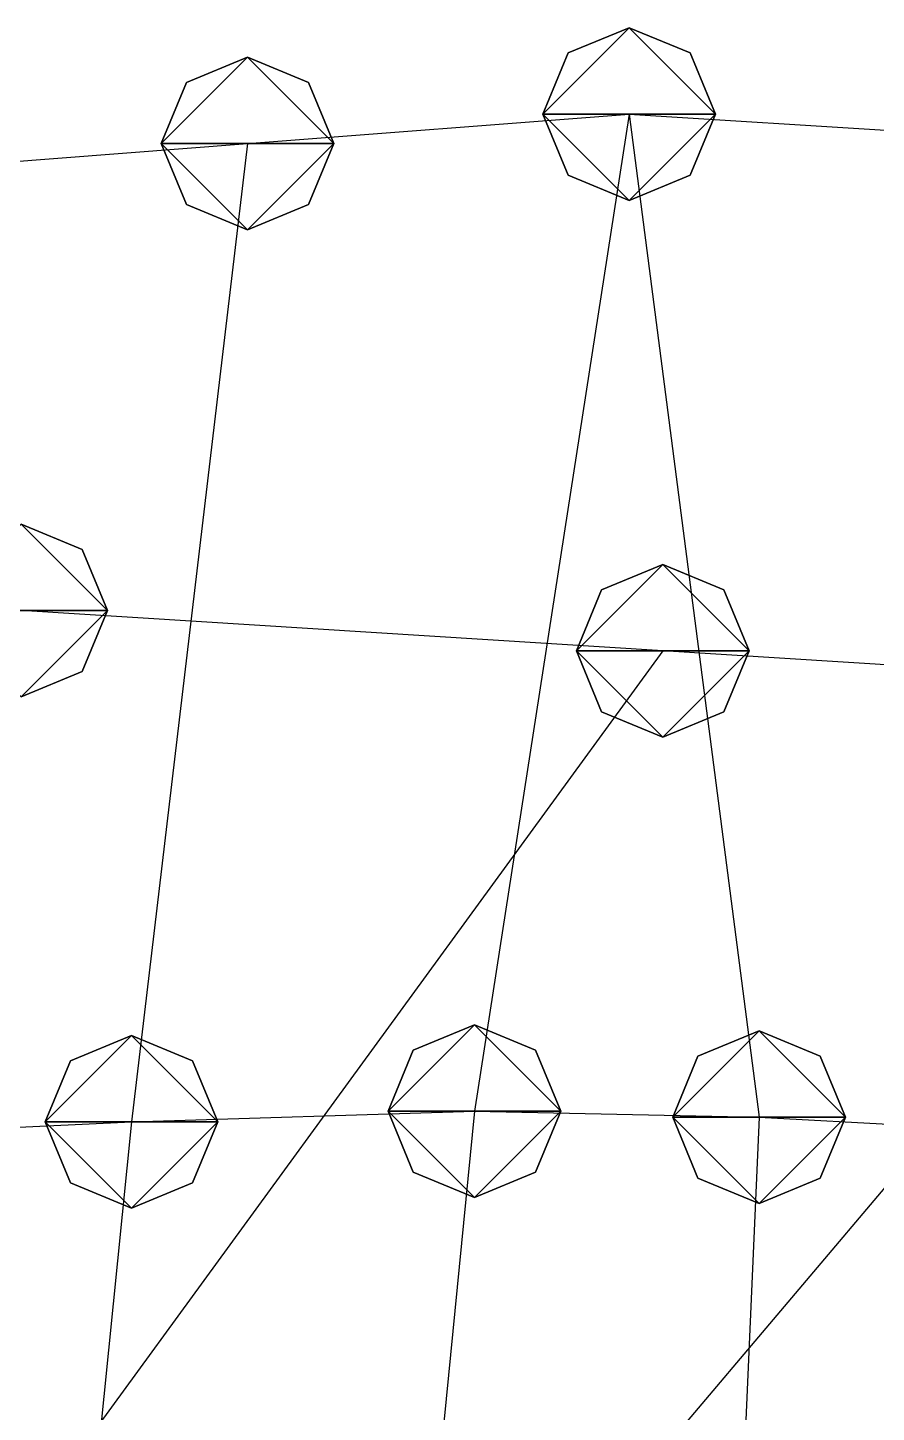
# Model space of a CAD drawing. Header units: metres. Extents: x -59 to 99, y -54 to 55.
# Drawn here: x 16.62 to 26.45, y 38.98 to 55.02 of the extents above; entities that cross this region are included whole.
import ezdxf

# ---------------------------------------------------------------- set-up
doc = ezdxf.new("R2010")
doc.units = ezdxf.units.M

msp = doc.modelspace()

# ---------------------------------------------------------------- linework, layer by layer
for p, q in [((23.586693, 55.016785, -229.27144), (22.879585, 54.723892, -229.27148)), ((23.586693, 55.016785, -229.27144), (22.879585, 54.723892, -229.27148)), ((23.586693, 55.016785, -229.27144), (22.879585, 54.723892, -229.27148)), ((23.586693, 55.016785, -229.27144), (22.879585, 54.723892, -229.27148)), ((23.586693, 55.016785, -229.27144), (22.879585, 54.723892, -229.27148)), ((23.586693, 55.016785, -229.27144), (22.879585, 54.723892, -229.27148)), ((24.2938, 54.723892, -229.27148), (23.586693, 55.016785, -229.27144)), ((24.2938, 54.723892, -229.27148), (23.586693, 55.016785, -229.27144)), ((24.2938, 54.723892, -229.27148), (23.586693, 55.016785, -229.27144)), ((24.2938, 54.723892, -229.27148), (23.586693, 55.016785, -229.27144)), ((24.2938, 54.723892, -229.27148), (23.586693, 55.016785, -229.27144)), ((24.2938, 54.723892, -229.27148), (23.586693, 55.016785, -229.27144)), ((19.168396, 54.675102, -224.38043), (18.461288, 54.38221, -224.38048)), ((19.168396, 54.675102, -224.38043), (18.461288, 54.38221, -224.38048)), ((19.168396, 54.675102, -224.38043), (18.461288, 54.38221, -224.38048)), ((19.875504, 54.38221, -224.38048), (19.168396, 54.675102, -224.38043)), ((19.875504, 54.38221, -224.38048), (19.168396, 54.675102, -224.38043)), ((19.875504, 54.38221, -224.38048), (19.168396, 54.675102, -224.38043)), ((22.879585, 54.723892, -229.27148), (22.586693, 54.016785, -229.2716)), ((22.879585, 54.723892, -229.27148), (22.586693, 54.016785, -229.2716)), ((22.879585, 54.723892, -229.27148), (22.586693, 54.016785, -229.2716)), ((22.879585, 54.723892, -229.27148), (22.586693, 54.016785, -229.2716)), ((22.879585, 54.723892, -229.27148), (22.586693, 54.016785, -229.2716)), ((22.879585, 54.723892, -229.27148), (22.586693, 54.016785, -229.2716)), ((24.586693, 54.016785, -229.2716), (24.2938, 54.723892, -229.27148)), ((24.586693, 54.016785, -229.2716), (24.2938, 54.723892, -229.27148)), ((24.586693, 54.016785, -229.2716), (24.2938, 54.723892, -229.27148)), ((24.586693, 54.016785, -229.2716), (24.2938, 54.723892, -229.27148)), ((24.586693, 54.016785, -229.2716), (24.2938, 54.723892, -229.27148)), ((24.586693, 54.016785, -229.2716), (24.2938, 54.723892, -229.27148)), ((18.461288, 54.38221, -224.38048), (18.168396, 53.675102, -224.3806)), ((18.461288, 54.38221, -224.38048), (18.168396, 53.675102, -224.3806)), ((18.461288, 54.38221, -224.38048), (18.168396, 53.675102, -224.3806)), ((20.168396, 53.675102, -224.3806), (19.875504, 54.38221, -224.38048)), ((20.168396, 53.675102, -224.3806), (19.875504, 54.38221, -224.38048)), ((20.168396, 53.675102, -224.3806), (19.875504, 54.38221, -224.38048)), ((19.168396, 53.675102, -224.3806), (23.586693, 54.016785, -229.2716)), ((23.586693, 54.016785, -229.2716), (21.794846, 42.470562, -223.45464)), ((22.586693, 54.016785, -229.2716), (22.879585, 53.309677, -229.27173)), ((22.586693, 54.016785, -229.2716), (22.879585, 53.309677, -229.27173)), ((22.586693, 54.016785, -229.2716), (22.879585, 53.309677, -229.27173)), ((22.586693, 54.016785, -229.2716), (22.879585, 53.309677, -229.27173)), ((22.586693, 54.016785, -229.2716), (22.879585, 53.309677, -229.27173)), ((22.586693, 54.016785, -229.2716), (22.879585, 53.309677, -229.27173)), ((23.586693, 54.016785, -229.2716), (23.586693, 54.016785, -229.2716)), ((23.586693, 54.016785, -229.2716), (31.015366, 53.55026, -222.59349)), ((23.586693, 54.016785, -229.2716), (25.091473, 42.402218, -222.48227)), ((24.2938, 53.309677, -229.27173), (24.586693, 54.016785, -229.2716)), ((24.2938, 53.309677, -229.27173), (24.586693, 54.016785, -229.2716)), ((24.2938, 53.309677, -229.27173), (24.586693, 54.016785, -229.2716)), ((24.2938, 53.309677, -229.27173), (24.586693, 54.016785, -229.2716)), ((24.2938, 53.309677, -229.27173), (24.586693, 54.016785, -229.2716)), ((24.2938, 53.309677, -229.27173), (24.586693, 54.016785, -229.2716)), ((14.750101, 53.33342, -219.4896), (19.168396, 53.675102, -224.3806)), ((19.168396, 53.675102, -224.3806), (17.823471, 42.347893, -221.69173)), ((18.168396, 53.675102, -224.3806), (18.461288, 52.967995, -224.38072)), ((18.168396, 53.675102, -224.3806), (18.461288, 52.967995, -224.38072)), ((18.168396, 53.675102, -224.3806), (18.461288, 52.967995, -224.38072)), ((19.875504, 52.967995, -224.38072), (20.168396, 53.675102, -224.3806)), ((19.875504, 52.967995, -224.38072), (20.168396, 53.675102, -224.3806)), ((19.875504, 52.967995, -224.38072), (20.168396, 53.675102, -224.3806)), ((22.879585, 53.309677, -229.27173), (23.586693, 53.016785, -229.27177)), ((22.879585, 53.309677, -229.27173), (23.586693, 53.016785, -229.27177)), ((22.879585, 53.309677, -229.27173), (23.586693, 53.016785, -229.27177)), ((22.879585, 53.309677, -229.27173), (23.586693, 53.016785, -229.27177)), ((22.879585, 53.309677, -229.27173), (23.586693, 53.016785, -229.27177)), ((22.879585, 53.309677, -229.27173), (23.586693, 53.016785, -229.27177)), ((23.586693, 53.016785, -229.27177), (24.2938, 53.309677, -229.27173)), ((23.586693, 53.016785, -229.27177), (24.2938, 53.309677, -229.27173)), ((23.586693, 53.016785, -229.27177), (24.2938, 53.309677, -229.27173)), ((23.586693, 53.016785, -229.27177), (24.2938, 53.309677, -229.27173)), ((23.586693, 53.016785, -229.27177), (24.2938, 53.309677, -229.27173)), ((23.586693, 53.016785, -229.27177), (24.2938, 53.309677, -229.27173)), ((18.461288, 52.967995, -224.38072), (19.168396, 52.675102, -224.38077)), ((18.461288, 52.967995, -224.38072), (19.168396, 52.675102, -224.38077)), ((18.461288, 52.967995, -224.38072), (19.168396, 52.675102, -224.38077)), ((19.168396, 52.675102, -224.38077), (19.875504, 52.967995, -224.38072)), ((19.168396, 52.675102, -224.38077), (19.875504, 52.967995, -224.38072)), ((19.168396, 52.675102, -224.38077), (19.875504, 52.967995, -224.38072)), ((17.254208, 48.974438, -146.97089), (16.5471, 49.26733, -146.97084)), ((17.254208, 48.974438, -146.97089), (16.5471, 49.26733, -146.97084)), ((17.254208, 48.974438, -146.97089), (16.5471, 49.26733, -146.97084)), ((17.5471, 48.26733, -146.97101), (17.254208, 48.974438, -146.97089)), ((17.5471, 48.26733, -146.97101), (17.254208, 48.974438, -146.97089)), ((17.5471, 48.26733, -146.97101), (17.254208, 48.974438, -146.97089)), ((23.975773, 48.800804, -140.29272), (23.268665, 48.50791, -140.29277)), ((23.975773, 48.800804, -140.29272), (23.268665, 48.50791, -140.29277)), ((23.975773, 48.800804, -140.29272), (23.268665, 48.50791, -140.29277)), ((24.68288, 48.50791, -140.29277), (23.975773, 48.800804, -140.29272)), ((24.68288, 48.50791, -140.29277), (23.975773, 48.800804, -140.29272)), ((24.68288, 48.50791, -140.29277), (23.975773, 48.800804, -140.29272)), ((23.268665, 48.50791, -140.29277), (22.975773, 47.800804, -140.2929)), ((23.268665, 48.50791, -140.29277), (22.975773, 47.800804, -140.2929)), ((23.268665, 48.50791, -140.29277), (22.975773, 47.800804, -140.2929)), ((24.975773, 47.800804, -140.2929), (24.68288, 48.50791, -140.29277)), ((24.975773, 47.800804, -140.2929), (24.68288, 48.50791, -140.29277)), ((24.975773, 47.800804, -140.2929), (24.68288, 48.50791, -140.29277)), ((23.975773, 47.800804, -140.2929), (16.5471, 48.26733, -146.97101)), ((17.254208, 47.560223, -146.97113), (17.5471, 48.26733, -146.97101)), ((17.254208, 47.560223, -146.97113), (17.5471, 48.26733, -146.97101)), ((17.254208, 47.560223, -146.97113), (17.5471, 48.26733, -146.97101)), ((23.975773, 47.800804, -140.2929), (16.17445, 37.098366, -146.5603)), ((22.975773, 47.800804, -140.2929), (23.268665, 47.093697, -140.29301)), ((22.975773, 47.800804, -140.2929), (23.268665, 47.093697, -140.29301)), ((22.975773, 47.800804, -140.2929), (23.268665, 47.093697, -140.29301)), ((31.404446, 47.334274, -133.61478), (23.975773, 47.800804, -140.2929)), ((24.68288, 47.093697, -140.29301), (24.975773, 47.800804, -140.2929)), ((24.68288, 47.093697, -140.29301), (24.975773, 47.800804, -140.2929)), ((24.68288, 47.093697, -140.29301), (24.975773, 47.800804, -140.2929)), ((16.5471, 47.26733, -146.97118), (17.254208, 47.560223, -146.97113)), ((16.5471, 47.26733, -146.97118), (17.254208, 47.560223, -146.97113)), ((16.5471, 47.26733, -146.97118), (17.254208, 47.560223, -146.97113)), ((31.404446, 47.334274, -133.61478), (22.383911, 36.664787, -140.34888)), ((23.268665, 47.093697, -140.29301), (23.975773, 46.800804, -140.29306)), ((23.268665, 47.093697, -140.29301), (23.975773, 46.800804, -140.29306)), ((23.268665, 47.093697, -140.29301), (23.975773, 46.800804, -140.29306)), ((23.975773, 46.800804, -140.29306), (24.68288, 47.093697, -140.29301)), ((23.975773, 46.800804, -140.29306), (24.68288, 47.093697, -140.29301)), ((23.975773, 46.800804, -140.29306), (24.68288, 47.093697, -140.29301)), ((21.794846, 43.470562, -223.45447), (21.087738, 43.17767, -223.45451)), ((21.794846, 43.470562, -223.45447), (21.087738, 43.17767, -223.45451)), ((21.794846, 43.470562, -223.45447), (21.087738, 43.17767, -223.45451)), ((21.794846, 43.470562, -223.45447), (21.087738, 43.17767, -223.45451)), ((22.501953, 43.17767, -223.45451), (21.794846, 43.470562, -223.45447)), ((22.501953, 43.17767, -223.45451), (21.794846, 43.470562, -223.45447)), ((22.501953, 43.17767, -223.45451), (21.794846, 43.470562, -223.45447)), ((22.501953, 43.17767, -223.45451), (21.794846, 43.470562, -223.45447)), ((17.823471, 43.347893, -221.69156), (17.116364, 43.055, -221.6916)), ((17.823471, 43.347893, -221.69156), (17.116364, 43.055, -221.6916)), ((17.823471, 43.347893, -221.69156), (17.116364, 43.055, -221.6916)), ((17.823471, 43.347893, -221.69156), (17.116364, 43.055, -221.6916)), ((18.530579, 43.055, -221.6916), (17.823471, 43.347893, -221.69156)), ((18.530579, 43.055, -221.6916), (17.823471, 43.347893, -221.69156)), ((18.530579, 43.055, -221.6916), (17.823471, 43.347893, -221.69156)), ((18.530579, 43.055, -221.6916), (17.823471, 43.347893, -221.69156)), ((25.091473, 43.402218, -222.4821), (24.384365, 43.109325, -222.48215)), ((25.091473, 43.402218, -222.4821), (24.384365, 43.109325, -222.48215)), ((25.091473, 43.402218, -222.4821), (24.384365, 43.109325, -222.48215)), ((25.091473, 43.402218, -222.4821), (24.384365, 43.109325, -222.48215)), ((25.79858, 43.109325, -222.48215), (25.091473, 43.402218, -222.4821)), ((25.79858, 43.109325, -222.48215), (25.091473, 43.402218, -222.4821)), ((25.79858, 43.109325, -222.48215), (25.091473, 43.402218, -222.4821)), ((25.79858, 43.109325, -222.48215), (25.091473, 43.402218, -222.4821)), ((21.087738, 43.17767, -223.45451), (20.794846, 42.470562, -223.45464)), ((21.087738, 43.17767, -223.45451), (20.794846, 42.470562, -223.45464)), ((21.087738, 43.17767, -223.45451), (20.794846, 42.470562, -223.45464)), ((21.087738, 43.17767, -223.45451), (20.794846, 42.470562, -223.45464)), ((22.794846, 42.470562, -223.45464), (22.501953, 43.17767, -223.45451)), ((22.794846, 42.470562, -223.45464), (22.501953, 43.17767, -223.45451)), ((22.794846, 42.470562, -223.45464), (22.501953, 43.17767, -223.45451)), ((22.794846, 42.470562, -223.45464), (22.501953, 43.17767, -223.45451)), ((17.116364, 43.055, -221.6916), (16.823471, 42.347893, -221.69173)), ((17.116364, 43.055, -221.6916), (16.823471, 42.347893, -221.69173)), ((17.116364, 43.055, -221.6916), (16.823471, 42.347893, -221.69173)), ((17.116364, 43.055, -221.6916), (16.823471, 42.347893, -221.69173)), ((18.823471, 42.347893, -221.69173), (18.530579, 43.055, -221.6916)), ((18.823471, 42.347893, -221.69173), (18.530579, 43.055, -221.6916)), ((18.823471, 42.347893, -221.69173), (18.530579, 43.055, -221.6916)), ((18.823471, 42.347893, -221.69173), (18.530579, 43.055, -221.6916)), ((24.384365, 43.109325, -222.48215), (24.091473, 42.402218, -222.48227)), ((24.384365, 43.109325, -222.48215), (24.091473, 42.402218, -222.48227)), ((24.384365, 43.109325, -222.48215), (24.091473, 42.402218, -222.48227)), ((24.384365, 43.109325, -222.48215), (24.091473, 42.402218, -222.48227)), ((26.091473, 42.402218, -222.48227), (25.79858, 43.109325, -222.48215)), ((26.091473, 42.402218, -222.48227), (25.79858, 43.109325, -222.48215)), ((26.091473, 42.402218, -222.48227), (25.79858, 43.109325, -222.48215)), ((26.091473, 42.402218, -222.48227), (25.79858, 43.109325, -222.48215)), ((13.632852, 42.1467, -218.80988), (17.823471, 42.347893, -221.69173)), ((17.823471, 42.347893, -221.69173), (16.696247, 31.09898, -220.12173)), ((16.823471, 42.347893, -221.69173), (17.116364, 41.640785, -221.69185)), ((16.823471, 42.347893, -221.69173), (17.116364, 41.640785, -221.69185)), ((16.823471, 42.347893, -221.69173), (17.116364, 41.640785, -221.69185)), ((16.823471, 42.347893, -221.69173), (17.116364, 41.640785, -221.69185)), ((17.823471, 42.347893, -221.69173), (21.794846, 42.470562, -223.45464)), ((18.530579, 41.640785, -221.69185), (18.823471, 42.347893, -221.69173)), ((18.530579, 41.640785, -221.69185), (18.823471, 42.347893, -221.69173)), ((18.530579, 41.640785, -221.69185), (18.823471, 42.347893, -221.69173)), ((18.530579, 41.640785, -221.69185), (18.823471, 42.347893, -221.69173)), ((21.794846, 42.470562, -223.45464), (20.676235, 31.115591, -220.37262)), ((20.794846, 42.470562, -223.45464), (21.087738, 41.763454, -223.45476)), ((20.794846, 42.470562, -223.45464), (21.087738, 41.763454, -223.45476)), ((20.794846, 42.470562, -223.45464), (21.087738, 41.763454, -223.45476)), ((20.794846, 42.470562, -223.45464), (21.087738, 41.763454, -223.45476)), ((21.794846, 42.470562, -223.45464), (25.091473, 42.402218, -222.48227)), ((22.501953, 41.763454, -223.45476), (22.794846, 42.470562, -223.45464)), ((22.501953, 41.763454, -223.45476), (22.794846, 42.470562, -223.45464)), ((22.501953, 41.763454, -223.45476), (22.794846, 42.470562, -223.45464)), ((22.501953, 41.763454, -223.45476), (22.794846, 42.470562, -223.45464)), ((24.091473, 42.402218, -222.48227), (24.384365, 41.69511, -222.48239)), ((24.091473, 42.402218, -222.48227), (24.384365, 41.69511, -222.48239)), ((24.091473, 42.402218, -222.48227), (24.384365, 41.69511, -222.48239)), ((24.091473, 42.402218, -222.48227), (24.384365, 41.69511, -222.48239)), ((25.091473, 42.402218, -222.48227), (24.592016, 31.00716, -218.83073)), ((25.091473, 42.402218, -222.48227), (30.390837, 42.11494, -218.37163)), ((25.79858, 41.69511, -222.48239), (26.091473, 42.402218, -222.48227)), ((25.79858, 41.69511, -222.48239), (26.091473, 42.402218, -222.48227)), ((25.79858, 41.69511, -222.48239), (26.091473, 42.402218, -222.48227)), ((25.79858, 41.69511, -222.48239), (26.091473, 42.402218, -222.48227)), ((21.087738, 41.763454, -223.45476), (21.794846, 41.470562, -223.4548)), ((21.087738, 41.763454, -223.45476), (21.794846, 41.470562, -223.4548)), ((21.087738, 41.763454, -223.45476), (21.794846, 41.470562, -223.4548)), ((21.087738, 41.763454, -223.45476), (21.794846, 41.470562, -223.4548)), ((21.794846, 41.470562, -223.4548), (22.501953, 41.763454, -223.45476)), ((21.794846, 41.470562, -223.4548), (22.501953, 41.763454, -223.45476)), ((21.794846, 41.470562, -223.4548), (22.501953, 41.763454, -223.45476)), ((21.794846, 41.470562, -223.4548), (22.501953, 41.763454, -223.45476)), ((24.384365, 41.69511, -222.48239), (25.091473, 41.402218, -222.48244)), ((24.384365, 41.69511, -222.48239), (25.091473, 41.402218, -222.48244)), ((24.384365, 41.69511, -222.48239), (25.091473, 41.402218, -222.48244)), ((24.384365, 41.69511, -222.48239), (25.091473, 41.402218, -222.48244)), ((25.091473, 41.402218, -222.48244), (25.79858, 41.69511, -222.48239)), ((25.091473, 41.402218, -222.48244), (25.79858, 41.69511, -222.48239)), ((25.091473, 41.402218, -222.48244), (25.79858, 41.69511, -222.48239)), ((25.091473, 41.402218, -222.48244), (25.79858, 41.69511, -222.48239)), ((17.116364, 41.640785, -221.69185), (17.823471, 41.347893, -221.6919)), ((17.116364, 41.640785, -221.69185), (17.823471, 41.347893, -221.6919)), ((17.116364, 41.640785, -221.69185), (17.823471, 41.347893, -221.6919)), ((17.116364, 41.640785, -221.69185), (17.823471, 41.347893, -221.6919)), ((17.823471, 41.347893, -221.6919), (18.530579, 41.640785, -221.69185)), ((17.823471, 41.347893, -221.6919), (18.530579, 41.640785, -221.69185)), ((17.823471, 41.347893, -221.6919), (18.530579, 41.640785, -221.69185)), ((17.823471, 41.347893, -221.6919), (18.530579, 41.640785, -221.69185))]:
    msp.add_line(p, q)
for points in [[(22.586693, 54.016785, -229.2716), (22.879585, 54.723892, -229.27148), (23.586693, 55.016785, -229.27144), (23.586792, 55.016884, -229.27133)], [(22.586693, 54.016785, -229.2716), (22.879585, 54.723892, -229.27148), (23.586693, 55.016785, -229.27144), (23.586792, 55.016884, -229.27133)], [(22.586693, 54.016785, -229.2716), (22.879585, 54.723892, -229.27148), (23.586693, 55.016785, -229.27144), (23.586792, 55.016884, -229.27133)], [(22.586693, 54.016785, -229.2716), (22.879585, 54.723892, -229.27148), (23.586693, 55.016785, -229.27144), (23.586792, 55.016884, -229.27133)], [(22.586693, 54.016785, -229.2716), (22.879585, 54.723892, -229.27148), (23.586693, 55.016785, -229.27144), (23.586792, 55.016884, -229.27133)], [(22.586693, 54.016785, -229.2716), (22.879585, 54.723892, -229.27148), (23.586693, 55.016785, -229.27144), (23.586792, 55.016884, -229.27133)], [(22.586693, 54.016785, -229.2716), (23.586693, 55.016785, -229.27144), (24.586693, 54.016785, -229.2716), (24.586792, 54.016884, -229.2715)], [(22.586693, 54.016785, -229.2716), (23.586693, 55.016785, -229.27144), (24.586693, 54.016785, -229.2716), (24.586792, 54.016884, -229.2715)], [(22.586693, 54.016785, -229.2716), (23.586693, 55.016785, -229.27144), (24.586693, 54.016785, -229.2716), (24.586792, 54.016884, -229.2715)], [(22.586693, 54.016785, -229.2716), (23.586693, 55.016785, -229.27144), (24.586693, 54.016785, -229.2716), (24.586792, 54.016884, -229.2715)], [(22.586693, 54.016785, -229.2716), (23.586693, 55.016785, -229.27144), (24.586693, 54.016785, -229.2716), (24.586792, 54.016884, -229.2715)], [(22.586693, 54.016785, -229.2716), (23.586693, 55.016785, -229.27144), (24.586693, 54.016785, -229.2716), (24.586792, 54.016884, -229.2715)], [(23.586693, 55.016785, -229.27144), (24.2938, 54.723892, -229.27148), (24.586693, 54.016785, -229.2716), (24.586792, 54.016884, -229.2715)], [(23.586693, 55.016785, -229.27144), (24.2938, 54.723892, -229.27148), (24.586693, 54.016785, -229.2716), (24.586792, 54.016884, -229.2715)], [(23.586693, 55.016785, -229.27144), (24.2938, 54.723892, -229.27148), (24.586693, 54.016785, -229.2716), (24.586792, 54.016884, -229.2715)], [(23.586693, 55.016785, -229.27144), (24.2938, 54.723892, -229.27148), (24.586693, 54.016785, -229.2716), (24.586792, 54.016884, -229.2715)], [(23.586693, 55.016785, -229.27144), (24.2938, 54.723892, -229.27148), (24.586693, 54.016785, -229.2716), (24.586792, 54.016884, -229.2715)], [(23.586693, 55.016785, -229.27144), (24.2938, 54.723892, -229.27148), (24.586693, 54.016785, -229.2716), (24.586792, 54.016884, -229.2715)], [(18.168396, 53.675102, -224.3806), (18.461288, 54.38221, -224.38048), (19.168396, 54.675102, -224.38043), (19.168495, 54.6752, -224.38033)], [(18.168396, 53.675102, -224.3806), (18.461288, 54.38221, -224.38048), (19.168396, 54.675102, -224.38043), (19.168495, 54.6752, -224.38033)], [(18.168396, 53.675102, -224.3806), (18.461288, 54.38221, -224.38048), (19.168396, 54.675102, -224.38043), (19.168495, 54.6752, -224.38033)], [(18.168396, 53.675102, -224.3806), (19.168396, 54.675102, -224.38043), (20.168396, 53.675102, -224.3806), (20.168495, 53.6752, -224.3805)], [(18.168396, 53.675102, -224.3806), (19.168396, 54.675102, -224.38043), (20.168396, 53.675102, -224.3806), (20.168495, 53.6752, -224.3805)], [(18.168396, 53.675102, -224.3806), (19.168396, 54.675102, -224.38043), (20.168396, 53.675102, -224.3806), (20.168495, 53.6752, -224.3805)], [(19.168396, 54.675102, -224.38043), (19.875504, 54.38221, -224.38048), (20.168396, 53.675102, -224.3806), (20.168495, 53.6752, -224.3805)], [(19.168396, 54.675102, -224.38043), (19.875504, 54.38221, -224.38048), (20.168396, 53.675102, -224.3806), (20.168495, 53.6752, -224.3805)], [(19.168396, 54.675102, -224.38043), (19.875504, 54.38221, -224.38048), (20.168396, 53.675102, -224.3806), (20.168495, 53.6752, -224.3805)], [(23.586693, 53.016785, -229.27177), (22.879585, 53.309677, -229.27173), (22.586693, 54.016785, -229.2716), (22.586792, 54.016884, -229.2715)], [(24.586693, 54.016785, -229.2716), (23.586693, 53.016785, -229.27177), (22.586693, 54.016785, -229.2716), (22.586792, 54.016884, -229.2715)], [(23.586693, 53.016785, -229.27177), (22.879585, 53.309677, -229.27173), (22.586693, 54.016785, -229.2716), (22.586792, 54.016884, -229.2715)], [(24.586693, 54.016785, -229.2716), (23.586693, 53.016785, -229.27177), (22.586693, 54.016785, -229.2716), (22.586792, 54.016884, -229.2715)], [(23.586693, 53.016785, -229.27177), (22.879585, 53.309677, -229.27173), (22.586693, 54.016785, -229.2716), (22.586792, 54.016884, -229.2715)], [(24.586693, 54.016785, -229.2716), (23.586693, 53.016785, -229.27177), (22.586693, 54.016785, -229.2716), (22.586792, 54.016884, -229.2715)], [(23.586693, 53.016785, -229.27177), (22.879585, 53.309677, -229.27173), (22.586693, 54.016785, -229.2716), (22.586792, 54.016884, -229.2715)], [(24.586693, 54.016785, -229.2716), (23.586693, 53.016785, -229.27177), (22.586693, 54.016785, -229.2716), (22.586792, 54.016884, -229.2715)], [(23.586693, 53.016785, -229.27177), (22.879585, 53.309677, -229.27173), (22.586693, 54.016785, -229.2716), (22.586792, 54.016884, -229.2715)], [(24.586693, 54.016785, -229.2716), (23.586693, 53.016785, -229.27177), (22.586693, 54.016785, -229.2716), (22.586792, 54.016884, -229.2715)], [(23.586693, 53.016785, -229.27177), (22.879585, 53.309677, -229.27173), (22.586693, 54.016785, -229.2716), (22.586792, 54.016884, -229.2715)], [(24.586693, 54.016785, -229.2716), (23.586693, 53.016785, -229.27177), (22.586693, 54.016785, -229.2716), (22.586792, 54.016884, -229.2715)], [(24.586693, 54.016785, -229.2716), (24.2938, 53.309677, -229.27173), (23.586693, 53.016785, -229.27177), (23.586792, 53.016884, -229.27167)], [(24.586693, 54.016785, -229.2716), (24.2938, 53.309677, -229.27173), (23.586693, 53.016785, -229.27177), (23.586792, 53.016884, -229.27167)], [(24.586693, 54.016785, -229.2716), (24.2938, 53.309677, -229.27173), (23.586693, 53.016785, -229.27177), (23.586792, 53.016884, -229.27167)], [(24.586693, 54.016785, -229.2716), (24.2938, 53.309677, -229.27173), (23.586693, 53.016785, -229.27177), (23.586792, 53.016884, -229.27167)], [(24.586693, 54.016785, -229.2716), (24.2938, 53.309677, -229.27173), (23.586693, 53.016785, -229.27177), (23.586792, 53.016884, -229.27167)], [(24.586693, 54.016785, -229.2716), (24.2938, 53.309677, -229.27173), (23.586693, 53.016785, -229.27177), (23.586792, 53.016884, -229.27167)], [(19.168396, 52.675102, -224.38077), (18.461288, 52.967995, -224.38072), (18.168396, 53.675102, -224.3806), (18.168495, 53.6752, -224.3805)], [(20.168396, 53.675102, -224.3806), (19.168396, 52.675102, -224.38077), (18.168396, 53.675102, -224.3806), (18.168495, 53.6752, -224.3805)], [(19.168396, 52.675102, -224.38077), (18.461288, 52.967995, -224.38072), (18.168396, 53.675102, -224.3806), (18.168495, 53.6752, -224.3805)], [(20.168396, 53.675102, -224.3806), (19.168396, 52.675102, -224.38077), (18.168396, 53.675102, -224.3806), (18.168495, 53.6752, -224.3805)], [(19.168396, 52.675102, -224.38077), (18.461288, 52.967995, -224.38072), (18.168396, 53.675102, -224.3806), (18.168495, 53.6752, -224.3805)], [(20.168396, 53.675102, -224.3806), (19.168396, 52.675102, -224.38077), (18.168396, 53.675102, -224.3806), (18.168495, 53.6752, -224.3805)], [(20.168396, 53.675102, -224.3806), (19.875504, 52.967995, -224.38072), (19.168396, 52.675102, -224.38077), (19.168495, 52.6752, -224.38066)], [(20.168396, 53.675102, -224.3806), (19.875504, 52.967995, -224.38072), (19.168396, 52.675102, -224.38077), (19.168495, 52.6752, -224.38066)], [(20.168396, 53.675102, -224.3806), (19.875504, 52.967995, -224.38072), (19.168396, 52.675102, -224.38077), (19.168495, 52.6752, -224.38066)], [(15.5471, 48.26733, -146.97101), (16.5471, 49.26733, -146.97084), (17.5471, 48.26733, -146.97101), (17.5472, 48.26743, -146.9709)], [(15.5471, 48.26733, -146.97101), (16.5471, 49.26733, -146.97084), (17.5471, 48.26733, -146.97101), (17.5472, 48.26743, -146.9709)], [(15.5471, 48.26733, -146.97101), (16.5471, 49.26733, -146.97084), (17.5471, 48.26733, -146.97101), (17.5472, 48.26743, -146.9709)], [(16.5471, 49.26733, -146.97084), (17.254208, 48.974438, -146.97089), (17.5471, 48.26733, -146.97101), (17.5472, 48.26743, -146.9709)], [(16.5471, 49.26733, -146.97084), (17.254208, 48.974438, -146.97089), (17.5471, 48.26733, -146.97101), (17.5472, 48.26743, -146.9709)], [(16.5471, 49.26733, -146.97084), (17.254208, 48.974438, -146.97089), (17.5471, 48.26733, -146.97101), (17.5472, 48.26743, -146.9709)], [(22.975773, 47.800804, -140.2929), (23.268665, 48.50791, -140.29277), (23.975773, 48.800804, -140.29272), (23.975872, 48.800903, -140.29262)], [(22.975773, 47.800804, -140.2929), (23.268665, 48.50791, -140.29277), (23.975773, 48.800804, -140.29272), (23.975872, 48.800903, -140.29262)], [(22.975773, 47.800804, -140.2929), (23.268665, 48.50791, -140.29277), (23.975773, 48.800804, -140.29272), (23.975872, 48.800903, -140.29262)], [(22.975773, 47.800804, -140.2929), (23.975773, 48.800804, -140.29272), (24.975773, 47.800804, -140.2929), (24.975872, 47.800903, -140.29279)], [(22.975773, 47.800804, -140.2929), (23.975773, 48.800804, -140.29272), (24.975773, 47.800804, -140.2929), (24.975872, 47.800903, -140.29279)], [(22.975773, 47.800804, -140.2929), (23.975773, 48.800804, -140.29272), (24.975773, 47.800804, -140.2929), (24.975872, 47.800903, -140.29279)], [(23.975773, 48.800804, -140.29272), (24.68288, 48.50791, -140.29277), (24.975773, 47.800804, -140.2929), (24.975872, 47.800903, -140.29279)], [(23.975773, 48.800804, -140.29272), (24.68288, 48.50791, -140.29277), (24.975773, 47.800804, -140.2929), (24.975872, 47.800903, -140.29279)], [(23.975773, 48.800804, -140.29272), (24.68288, 48.50791, -140.29277), (24.975773, 47.800804, -140.2929), (24.975872, 47.800903, -140.29279)], [(17.5471, 48.26733, -146.97101), (16.5471, 47.26733, -146.97118), (15.5471, 48.26733, -146.97101), (15.5472, 48.26743, -146.9709)], [(17.5471, 48.26733, -146.97101), (16.5471, 47.26733, -146.97118), (15.5471, 48.26733, -146.97101), (15.5472, 48.26743, -146.9709)], [(17.5471, 48.26733, -146.97101), (16.5471, 47.26733, -146.97118), (15.5471, 48.26733, -146.97101), (15.5472, 48.26743, -146.9709)], [(17.5471, 48.26733, -146.97101), (17.254208, 47.560223, -146.97113), (16.5471, 47.26733, -146.97118), (16.5472, 47.26743, -146.97107)], [(17.5471, 48.26733, -146.97101), (17.254208, 47.560223, -146.97113), (16.5471, 47.26733, -146.97118), (16.5472, 47.26743, -146.97107)], [(17.5471, 48.26733, -146.97101), (17.254208, 47.560223, -146.97113), (16.5471, 47.26733, -146.97118), (16.5472, 47.26743, -146.97107)], [(23.975773, 46.800804, -140.29306), (23.268665, 47.093697, -140.29301), (22.975773, 47.800804, -140.2929), (22.975872, 47.800903, -140.29279)], [(24.975773, 47.800804, -140.2929), (23.975773, 46.800804, -140.29306), (22.975773, 47.800804, -140.2929), (22.975872, 47.800903, -140.29279)], [(23.975773, 46.800804, -140.29306), (23.268665, 47.093697, -140.29301), (22.975773, 47.800804, -140.2929), (22.975872, 47.800903, -140.29279)], [(24.975773, 47.800804, -140.2929), (23.975773, 46.800804, -140.29306), (22.975773, 47.800804, -140.2929), (22.975872, 47.800903, -140.29279)], [(23.975773, 46.800804, -140.29306), (23.268665, 47.093697, -140.29301), (22.975773, 47.800804, -140.2929), (22.975872, 47.800903, -140.29279)], [(24.975773, 47.800804, -140.2929), (23.975773, 46.800804, -140.29306), (22.975773, 47.800804, -140.2929), (22.975872, 47.800903, -140.29279)], [(24.975773, 47.800804, -140.2929), (24.68288, 47.093697, -140.29301), (23.975773, 46.800804, -140.29306), (23.975872, 46.800903, -140.29295)], [(24.975773, 47.800804, -140.2929), (24.68288, 47.093697, -140.29301), (23.975773, 46.800804, -140.29306), (23.975872, 46.800903, -140.29295)], [(24.975773, 47.800804, -140.2929), (24.68288, 47.093697, -140.29301), (23.975773, 46.800804, -140.29306), (23.975872, 46.800903, -140.29295)], [(20.794846, 42.470562, -223.45464), (21.087738, 43.17767, -223.45451), (21.794846, 43.470562, -223.45447), (21.794945, 43.47066, -223.45436)], [(20.794846, 42.470562, -223.45464), (21.087738, 43.17767, -223.45451), (21.794846, 43.470562, -223.45447), (21.794945, 43.47066, -223.45436)], [(20.794846, 42.470562, -223.45464), (21.087738, 43.17767, -223.45451), (21.794846, 43.470562, -223.45447), (21.794945, 43.47066, -223.45436)], [(20.794846, 42.470562, -223.45464), (21.087738, 43.17767, -223.45451), (21.794846, 43.470562, -223.45447), (21.794945, 43.47066, -223.45436)], [(20.794846, 42.470562, -223.45464), (21.794846, 43.470562, -223.45447), (22.794846, 42.470562, -223.45464), (22.794945, 42.47066, -223.45453)], [(20.794846, 42.470562, -223.45464), (21.794846, 43.470562, -223.45447), (22.794846, 42.470562, -223.45464), (22.794945, 42.47066, -223.45453)], [(20.794846, 42.470562, -223.45464), (21.794846, 43.470562, -223.45447), (22.794846, 42.470562, -223.45464), (22.794945, 42.47066, -223.45453)], [(20.794846, 42.470562, -223.45464), (21.794846, 43.470562, -223.45447), (22.794846, 42.470562, -223.45464), (22.794945, 42.47066, -223.45453)], [(21.794846, 43.470562, -223.45447), (22.501953, 43.17767, -223.45451), (22.794846, 42.470562, -223.45464), (22.794945, 42.47066, -223.45453)], [(21.794846, 43.470562, -223.45447), (22.501953, 43.17767, -223.45451), (22.794846, 42.470562, -223.45464), (22.794945, 42.47066, -223.45453)], [(21.794846, 43.470562, -223.45447), (22.501953, 43.17767, -223.45451), (22.794846, 42.470562, -223.45464), (22.794945, 42.47066, -223.45453)], [(21.794846, 43.470562, -223.45447), (22.501953, 43.17767, -223.45451), (22.794846, 42.470562, -223.45464), (22.794945, 42.47066, -223.45453)], [(16.823471, 42.347893, -221.69173), (17.116364, 43.055, -221.6916), (17.823471, 43.347893, -221.69156), (17.82357, 43.347992, -221.69145)], [(16.823471, 42.347893, -221.69173), (17.116364, 43.055, -221.6916), (17.823471, 43.347893, -221.69156), (17.82357, 43.347992, -221.69145)], [(16.823471, 42.347893, -221.69173), (17.116364, 43.055, -221.6916), (17.823471, 43.347893, -221.69156), (17.82357, 43.347992, -221.69145)], [(16.823471, 42.347893, -221.69173), (17.116364, 43.055, -221.6916), (17.823471, 43.347893, -221.69156), (17.82357, 43.347992, -221.69145)], [(16.823471, 42.347893, -221.69173), (17.823471, 43.347893, -221.69156), (18.823471, 42.347893, -221.69173), (18.82357, 42.347992, -221.69162)], [(16.823471, 42.347893, -221.69173), (17.823471, 43.347893, -221.69156), (18.823471, 42.347893, -221.69173), (18.82357, 42.347992, -221.69162)], [(16.823471, 42.347893, -221.69173), (17.823471, 43.347893, -221.69156), (18.823471, 42.347893, -221.69173), (18.82357, 42.347992, -221.69162)], [(16.823471, 42.347893, -221.69173), (17.823471, 43.347893, -221.69156), (18.823471, 42.347893, -221.69173), (18.82357, 42.347992, -221.69162)], [(17.823471, 43.347893, -221.69156), (18.530579, 43.055, -221.6916), (18.823471, 42.347893, -221.69173), (18.82357, 42.347992, -221.69162)], [(17.823471, 43.347893, -221.69156), (18.530579, 43.055, -221.6916), (18.823471, 42.347893, -221.69173), (18.82357, 42.347992, -221.69162)], [(17.823471, 43.347893, -221.69156), (18.530579, 43.055, -221.6916), (18.823471, 42.347893, -221.69173), (18.82357, 42.347992, -221.69162)], [(17.823471, 43.347893, -221.69156), (18.530579, 43.055, -221.6916), (18.823471, 42.347893, -221.69173), (18.82357, 42.347992, -221.69162)], [(24.091473, 42.402218, -222.48227), (24.384365, 43.109325, -222.48215), (25.091473, 43.402218, -222.4821), (25.091572, 43.402317, -222.482)], [(24.091473, 42.402218, -222.48227), (24.384365, 43.109325, -222.48215), (25.091473, 43.402218, -222.4821), (25.091572, 43.402317, -222.482)], [(24.091473, 42.402218, -222.48227), (24.384365, 43.109325, -222.48215), (25.091473, 43.402218, -222.4821), (25.091572, 43.402317, -222.482)], [(24.091473, 42.402218, -222.48227), (24.384365, 43.109325, -222.48215), (25.091473, 43.402218, -222.4821), (25.091572, 43.402317, -222.482)], [(24.091473, 42.402218, -222.48227), (25.091473, 43.402218, -222.4821), (26.091473, 42.402218, -222.48227), (26.091572, 42.402317, -222.48216)], [(24.091473, 42.402218, -222.48227), (25.091473, 43.402218, -222.4821), (26.091473, 42.402218, -222.48227), (26.091572, 42.402317, -222.48216)], [(24.091473, 42.402218, -222.48227), (25.091473, 43.402218, -222.4821), (26.091473, 42.402218, -222.48227), (26.091572, 42.402317, -222.48216)], [(24.091473, 42.402218, -222.48227), (25.091473, 43.402218, -222.4821), (26.091473, 42.402218, -222.48227), (26.091572, 42.402317, -222.48216)], [(25.091473, 43.402218, -222.4821), (25.79858, 43.109325, -222.48215), (26.091473, 42.402218, -222.48227), (26.091572, 42.402317, -222.48216)], [(25.091473, 43.402218, -222.4821), (25.79858, 43.109325, -222.48215), (26.091473, 42.402218, -222.48227), (26.091572, 42.402317, -222.48216)], [(25.091473, 43.402218, -222.4821), (25.79858, 43.109325, -222.48215), (26.091473, 42.402218, -222.48227), (26.091572, 42.402317, -222.48216)], [(25.091473, 43.402218, -222.4821), (25.79858, 43.109325, -222.48215), (26.091473, 42.402218, -222.48227), (26.091572, 42.402317, -222.48216)], [(17.823471, 41.347893, -221.6919), (17.116364, 41.640785, -221.69185), (16.823471, 42.347893, -221.69173), (16.82357, 42.347992, -221.69162)], [(18.823471, 42.347893, -221.69173), (17.823471, 41.347893, -221.6919), (16.823471, 42.347893, -221.69173), (16.82357, 42.347992, -221.69162)], [(17.823471, 41.347893, -221.6919), (17.116364, 41.640785, -221.69185), (16.823471, 42.347893, -221.69173), (16.82357, 42.347992, -221.69162)], [(18.823471, 42.347893, -221.69173), (17.823471, 41.347893, -221.6919), (16.823471, 42.347893, -221.69173), (16.82357, 42.347992, -221.69162)], [(17.823471, 41.347893, -221.6919), (17.116364, 41.640785, -221.69185), (16.823471, 42.347893, -221.69173), (16.82357, 42.347992, -221.69162)], [(18.823471, 42.347893, -221.69173), (17.823471, 41.347893, -221.6919), (16.823471, 42.347893, -221.69173), (16.82357, 42.347992, -221.69162)], [(17.823471, 41.347893, -221.6919), (17.116364, 41.640785, -221.69185), (16.823471, 42.347893, -221.69173), (16.82357, 42.347992, -221.69162)], [(18.823471, 42.347893, -221.69173), (17.823471, 41.347893, -221.6919), (16.823471, 42.347893, -221.69173), (16.82357, 42.347992, -221.69162)], [(18.823471, 42.347893, -221.69173), (18.530579, 41.640785, -221.69185), (17.823471, 41.347893, -221.6919), (17.82357, 41.347992, -221.69179)], [(18.823471, 42.347893, -221.69173), (18.530579, 41.640785, -221.69185), (17.823471, 41.347893, -221.6919), (17.82357, 41.347992, -221.69179)], [(18.823471, 42.347893, -221.69173), (18.530579, 41.640785, -221.69185), (17.823471, 41.347893, -221.6919), (17.82357, 41.347992, -221.69179)], [(18.823471, 42.347893, -221.69173), (18.530579, 41.640785, -221.69185), (17.823471, 41.347893, -221.6919), (17.82357, 41.347992, -221.69179)], [(21.794846, 41.470562, -223.4548), (21.087738, 41.763454, -223.45476), (20.794846, 42.470562, -223.45464), (20.794945, 42.47066, -223.45453)], [(22.794846, 42.470562, -223.45464), (21.794846, 41.470562, -223.4548), (20.794846, 42.470562, -223.45464), (20.794945, 42.47066, -223.45453)], [(21.794846, 41.470562, -223.4548), (21.087738, 41.763454, -223.45476), (20.794846, 42.470562, -223.45464), (20.794945, 42.47066, -223.45453)], [(22.794846, 42.470562, -223.45464), (21.794846, 41.470562, -223.4548), (20.794846, 42.470562, -223.45464), (20.794945, 42.47066, -223.45453)], [(21.794846, 41.470562, -223.4548), (21.087738, 41.763454, -223.45476), (20.794846, 42.470562, -223.45464), (20.794945, 42.47066, -223.45453)], [(22.794846, 42.470562, -223.45464), (21.794846, 41.470562, -223.4548), (20.794846, 42.470562, -223.45464), (20.794945, 42.47066, -223.45453)], [(21.794846, 41.470562, -223.4548), (21.087738, 41.763454, -223.45476), (20.794846, 42.470562, -223.45464), (20.794945, 42.47066, -223.45453)], [(22.794846, 42.470562, -223.45464), (21.794846, 41.470562, -223.4548), (20.794846, 42.470562, -223.45464), (20.794945, 42.47066, -223.45453)], [(22.794846, 42.470562, -223.45464), (22.501953, 41.763454, -223.45476), (21.794846, 41.470562, -223.4548), (21.794945, 41.47066, -223.4547)], [(22.794846, 42.470562, -223.45464), (22.501953, 41.763454, -223.45476), (21.794846, 41.470562, -223.4548), (21.794945, 41.47066, -223.4547)], [(22.794846, 42.470562, -223.45464), (22.501953, 41.763454, -223.45476), (21.794846, 41.470562, -223.4548), (21.794945, 41.47066, -223.4547)], [(22.794846, 42.470562, -223.45464), (22.501953, 41.763454, -223.45476), (21.794846, 41.470562, -223.4548), (21.794945, 41.47066, -223.4547)], [(25.091473, 41.402218, -222.48244), (24.384365, 41.69511, -222.48239), (24.091473, 42.402218, -222.48227), (24.091572, 42.402317, -222.48216)], [(26.091473, 42.402218, -222.48227), (25.091473, 41.402218, -222.48244), (24.091473, 42.402218, -222.48227), (24.091572, 42.402317, -222.48216)], [(25.091473, 41.402218, -222.48244), (24.384365, 41.69511, -222.48239), (24.091473, 42.402218, -222.48227), (24.091572, 42.402317, -222.48216)], [(26.091473, 42.402218, -222.48227), (25.091473, 41.402218, -222.48244), (24.091473, 42.402218, -222.48227), (24.091572, 42.402317, -222.48216)], [(25.091473, 41.402218, -222.48244), (24.384365, 41.69511, -222.48239), (24.091473, 42.402218, -222.48227), (24.091572, 42.402317, -222.48216)], [(26.091473, 42.402218, -222.48227), (25.091473, 41.402218, -222.48244), (24.091473, 42.402218, -222.48227), (24.091572, 42.402317, -222.48216)], [(25.091473, 41.402218, -222.48244), (24.384365, 41.69511, -222.48239), (24.091473, 42.402218, -222.48227), (24.091572, 42.402317, -222.48216)], [(26.091473, 42.402218, -222.48227), (25.091473, 41.402218, -222.48244), (24.091473, 42.402218, -222.48227), (24.091572, 42.402317, -222.48216)], [(26.091473, 42.402218, -222.48227), (25.79858, 41.69511, -222.48239), (25.091473, 41.402218, -222.48244), (25.091572, 41.402317, -222.48233)], [(26.091473, 42.402218, -222.48227), (25.79858, 41.69511, -222.48239), (25.091473, 41.402218, -222.48244), (25.091572, 41.402317, -222.48233)], [(26.091473, 42.402218, -222.48227), (25.79858, 41.69511, -222.48239), (25.091473, 41.402218, -222.48244), (25.091572, 41.402317, -222.48233)], [(26.091473, 42.402218, -222.48227), (25.79858, 41.69511, -222.48239), (25.091473, 41.402218, -222.48244), (25.091572, 41.402317, -222.48233)]]:
    msp.add_3dface(points)

doc.saveas('drawing.dxf')
